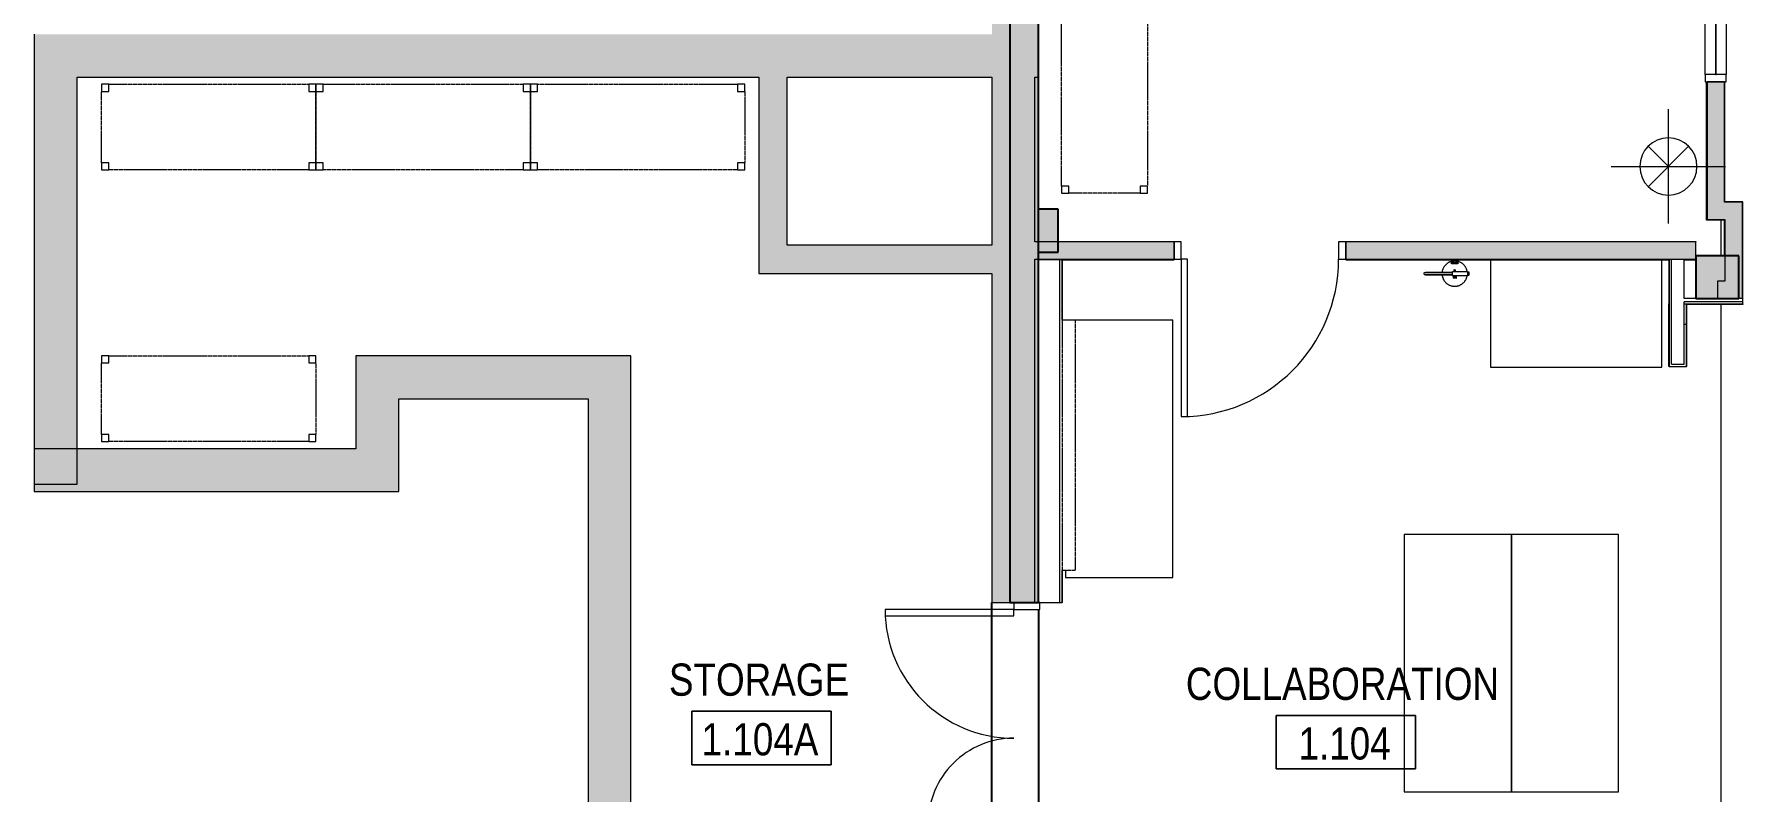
# Model space of a CAD drawing. Header units: inches. Extents: x -3640 to -1418, y -3630 to 137.
# Drawn here: x -3610.4 to -3132.3, y -1912.6 to -1700.6 of the extents above; entities that cross this region are included whole.
import ezdxf

# ---------------------------------------------------------------- set-up
doc = ezdxf.new("R2010")
doc.units = ezdxf.units.IN
doc.header["$MEASUREMENT"] = 0
doc.linetypes.add('Hidden Equipment- BSALS', pattern=[0.0625, 0.03125, -0.03125])
doc.linetypes.add('Hidden Equipment- LTP', pattern=[0.0625, 0.03125, -0.03125])
for name, color, linetype, lineweight in [('A-AREA-IDEN', 2, 'Continuous', 9), ('A-DOOR', 31, 'Continuous', 13), ('A-DOOR-FRAM', 31, 'Continuous', 13), ('A-FLOR', 192, 'Continuous', 13), ('A-GLAZ-CURT', 52, 'Continuous', 13), ('A-GLAZ-CWMG', 51, 'Continuous', 13), ('A-WALL', 113, 'Continuous', 13), ('A-WALL-PATT', 111, 'Continuous', 13), ('I-WALL', 2, 'Continuous', 13), ('L-SITE-WALL', 31, 'Continuous', 13), ('M-HVAC-DUCT-ANNO', 70, 'Continuous', 13), ('M-HVAC-DUCT-CNTR', 70, 'Continuous', 9), ('Q-SPCQ', 91, 'Continuous', 13), ('S-COLS', 52, 'Continuous', 13)]:
    doc.layers.add(name, color=color, linetype=linetype, lineweight=lineweight)
doc.styles.add('Arial Narrow', font='ARIALN.TTF', dxfattribs={"height": 9})
pattern_1 = [(0, (0, 0), (30.72, 7.68), [1.267, -21.773, 1.267, -21.773, -122.88]), (0, (0, 0), (30.72, 7.68), [-46.08, 1.267, -44.813, 1.267, -21.773, -53.76]), (0, (0, 0), (30.72, 7.68), [-115.2, 1.267, -14.093, 1.267, -37.133]), (120, (11.52, 3.84), (-22.011075, 22.7643), [1.267, -21.773, 1.267, -21.773, -122.88]), (120, (11.52, 3.84), (-22.011075, 22.7643), [-46.08, 1.267, -44.813, 1.267, -21.773, -53.76]), (120, (11.52, 3.84), (-22.011075, 22.7643), [-115.2, 1.267, -14.093, 1.267, -37.133]), (240, (15.36, 19.2), (-8.708925, -30.4443), [1.267, -21.773, 1.267, -21.773, -122.88]), (240, (15.36, 19.2), (-8.708925, -30.4443), [-46.08, 1.267, -44.813, 1.267, -21.773, -53.76]), (240, (15.36, 19.2), (-8.708925, -30.4443), [-115.2, 1.267, -14.093, 1.267, -37.133])]

# ---------------------------------------------------------------- blocks, each defined once
blk = doc.blocks.new('15830016-STRUCT_MARTINEZ-MOORE_CENTRAL_v2018_rvt-1-DIMENSION PLAN - LEVEL 1 _567_ - 2__ - CAD')
at = {"layer": 'A-WALL-PATT', "lineweight": 20}
h = blk.add_hatch(color=10, dxfattribs=at)
h.paths.add_polyline_path([(-3329.4, -2358.64), (-3329.4, -2290.14), (-3337.4, -2290.14), (-3337.4, -2358.64)], flags=0)
h.paths.add_polyline_path([(-3337.4, -2242.14), (-3329.4, -2242.14), (-3329.4, -2146.14), (-3337.4, -2146.14)], flags=0)
h.paths.add_polyline_path([(-3337.4, -2098.14), (-3329.4, -2098.14), (-3329.4, -1923.64), (-3337.4, -1923.64), (-3337.4, -2069.97)], flags=0)
h.paths.add_polyline_path([(-3337.4, -1859.64), (-3329.4, -1859.64), (-3329.4, -1685.14), (-3337.4, -1685.14), (-3337.4, -1746.26)], flags=0)
h.paths.add_polyline_path([(-3337.4, -1637.14), (-3329.4, -1637.14), (-3329.4, -1541.14), (-3337.4, -1541.14), (-3337.4, -1616.78)], flags=0)
h.paths.add_polyline_path([(-3337.4, -1493.14), (-3329.4, -1493.14), (-3329.4, -1416.64), (-3337.4, -1416.64), (-3337.4, -1487.29)], flags=0)
at = {"layer": 'S-COLS', "lineweight": 5}
for points in [[(-3329.4, -1761.64), (-3323.9, -1761.64), (-3323.9, -1749.64), (-3329.4, -1749.64)], [(-3133.4, -1774.64), (-3133.4, -1762.64), (-3145.4, -1762.64), (-3145.4, -1774.64), (-3140.26, -1774.64)]]:
    blk.add_hatch(color=50, dxfattribs=at).paths.add_polyline_path(points, flags=0)
at = {"layer": 'A-WALL', "color": 253, "lineweight": 25}
for p, q in [((-3342.4, -1923.64), (-3342.4, -1859.64)), ((-3329.4, -1861.64), (-3329.4, -1921.64))]:
    blk.add_line(p, q, dxfattribs=at)
at = {"layer": 'L-SITE-WALL', "color": 253, "lineweight": 25}
for p, q in [((-3337.4, -1685.14), (-3337.4, -1859.64)), ((-3329.4, -1749.64), (-3329.4, -1685.14)), ((-3329.4, -1761.64), (-3329.4, -1749.64)), ((-3329.4, -1859.64), (-3329.4, -1761.64)), ((-3337.4, -1859.64), (-3329.4, -1859.64))]:
    blk.add_line(p, q, dxfattribs=at)
at = {"layer": 'S-COLS', "color": 9}
blk.add_line((-3329.4, -1749.64), (-3329.4, -1761.64), dxfattribs=at)
at = {"layer": 'S-COLS', "color": 253, "lineweight": 25}
for p, q in [((-3323.9, -1749.64), (-3329.4, -1749.64)), ((-3323.9, -1761.64), (-3323.9, -1749.64)), ((-3329.4, -1761.64), (-3323.9, -1761.64)), ((-3133.4, -1762.64), (-3145.4, -1762.64)), ((-3145.4, -1762.64), (-3145.4, -1774.64)), ((-3133.4, -1774.64), (-3133.4, -1762.64)), ((-3145.4, -1774.64), (-3133.4, -1774.64))]:
    blk.add_line(p, q, dxfattribs=at)
blk = doc.blocks.new('15830016-MECH_BSALS_CENTRAL_v2018_rvt-1-DIMENSION PLAN - LEVEL 1 _567_ - 2__ - CAD')
at = {"layer": 'M-HVAC-DUCT-ANNO', "color": 3, "lineweight": 9}
for p, q in [((-3153.11, -1737.65), (-3158.77, -1731.99)), ((-3147.45, -1731.99), (-3158.77, -1743.31))]:
    blk.add_line(p, q, dxfattribs=at)
for start, end in [(0, 180), (180, 0)]:
    blk.add_arc((-3153.11, -1737.65), 8, start, end, dxfattribs=at)
at = {"layer": 'M-HVAC-DUCT-CNTR', "color": 3}
for p, q in [((-3153.11, -1753.65), (-3153.11, -1721.65)), ((-3169.11, -1737.65), (-3137.11, -1737.65))]:
    blk.add_line(p, q, dxfattribs=at)
blk = doc.blocks.new('Basic Wall _ B3-4 7_8_-BSALS - ___-3567729-DIMENSION PLAN - LEVEL 1 _567_ - 2__ - CAD')
at = {"layer": 'I-WALL', "lineweight": 20}
for p, q in [((-3142.4, -1441.95), (-3142.4, -1428.64)), ((-3142.27, -1441.95), (-3142.4, -1441.95)), ((-3142.4, -1505.95), (-3142.27, -1505.95)), ((-3142.4, -1583.14), (-3142.4, -1505.95)), ((-3142.4, -1613.95), (-3142.4, -1595.14)), ((-3142.4, -1752.64), (-3142.4, -1713.95)), ((-3142.27, -1752.52), (-3142.4, -1752.64))]:
    blk.add_line(p, q, dxfattribs=at)
blk = doc.blocks.new('Basic Wall _ B3-4 7_8_-BSALS - ___-3567728-DIMENSION PLAN - LEVEL 1 _567_ - 2__ - CAD')
at = {"layer": 'I-WALL', "lineweight": 20}
for p, q in [((-3137.27, -1441.95), (-3137.27, -1428.64)), ((-3137.27, -1441.95), (-3137.4, -1441.95)), ((-3137.4, -1505.95), (-3137.27, -1505.95)), ((-3137.27, -1583.14), (-3137.27, -1505.95)), ((-3137.27, -1613.95), (-3137.27, -1595.14)), ((-3137.27, -1747.52), (-3137.27, -1713.95)), ((-3137.27, -1747.52), (-3137.4, -1747.64))]:
    blk.add_line(p, q, dxfattribs=at)
blk = doc.blocks.new('Basic Wall _ B3-4 7_8_-BSALS - ___-3567735-DIMENSION PLAN - LEVEL 1 _567_ - 2__ - CAD')
at = {"layer": 'I-WALL', "lineweight": 20}
for p, q in [((-3323.9, -1758.64), (-3291.4, -1758.64)), ((-3291.4, -1758.64), (-3291.4, -1758.77)), ((-3243.4, -1758.77), (-3243.4, -1758.64)), ((-3243.4, -1758.64), (-3145.4, -1758.64)), ((-3145.4, -1758.64), (-3145.4, -1758.77))]:
    blk.add_line(p, q, dxfattribs=at)
blk = doc.blocks.new('Basic Wall _ B3-4 7_8_-BSALS - ___-3567734-DIMENSION PLAN - LEVEL 1 _567_ - 2__ - CAD')
at = {"layer": 'I-WALL', "lineweight": 20}
for p, q in [((-3322.65, -1763.77), (-3291.4, -1763.77)), ((-3291.4, -1763.64), (-3291.4, -1763.77)), ((-3243.4, -1763.77), (-3243.4, -1763.64)), ((-3243.4, -1763.77), (-3153.02, -1763.77)), ((-3148.65, -1763.77), (-3145.4, -1763.77))]:
    blk.add_line(p, q, dxfattribs=at)
blk = doc.blocks.new('Basic Wall _ F1-1 1_2_-BSALS - ___-3571243-DIMENSION PLAN - LEVEL 1 _567_ - 2__ - CAD')
at = {"layer": 'I-WALL', "lineweight": 20}
for p, q in [((-3147.9, -1776.27), (-3148.02, -1776.14)), ((-3132.27, -1776.27), (-3147.9, -1776.27)), ((-3132.27, -1776.14), (-3132.27, -1776.27))]:
    blk.add_line(p, q, dxfattribs=at)
blk = doc.blocks.new('Equip- Lab- Mobile Table - 72MB MT-V45-DIMENSION PLAN - LEVEL 1 _567_ - 2__ - CAD')
at = {"layer": 'Q-SPCQ', "lineweight": 20}
for p, q in [((-36, 0), (-36, -30)), ((36, 0), (-36, 0)), ((36, -30), (36, 0)), ((-36, -30), (36, -30))]:
    blk.add_line(p, q, dxfattribs=at)
blk = doc.blocks.new('Equip- Lab- Mobile Table - 72MB MT-1915885-DIMENSION PLAN - LEVEL 1 _567_ - 2__ - CAD')
at = {"layer": 'Q-SPCQ', "lineweight": 20}
for p, q in [((36, 30), (-36, 30)), ((-36, 30), (-36, 0)), ((36, 0), (36, 30)), ((-36, 0), (36, 0))]:
    blk.add_line(p, q, dxfattribs=at)
blk = doc.blocks.new('Door-D2_1-Unequal_Pair-BSALS - D2_1-60X84-BSALS-3434656-DIMENSION PLAN - LEVEL 1 _567_ - 2__ - CAD')
at = {"layer": 'A-DOOR', "lineweight": 20}
for p, q in [((34.25, 39.625), (34.25, 3.625)), ((36, 39.625), (34.25, 39.625)), ((36, 3.625), (36, 39.625)), ((-24, 27.625), (-22.25, 27.625)), ((-24, 3.625), (-24, 27.625)), ((-22.25, 27.625), (-22.25, 3.625)), ((-22.25, 3.625), (-24, 3.625)), ((34.25, 3.625), (36, 3.625))]:
    blk.add_line(p, q, dxfattribs=at)
at = {"layer": 'A-DOOR', "lineweight": 9}
for centre, radius, start, end in [((36, 3.625), 36, 90, 180), ((-24, 3.625), 24, 360, 90)]:
    blk.add_arc(centre, radius, start, end, dxfattribs=at)
at = {"layer": 'A-DOOR-FRAM', "lineweight": 20}
for p, q in [((-24, 3.625), (-26, 3.625)), ((-26, 3.625), (-26, -3.625)), ((-24, -3.625), (-24, 3.625)), ((38, 3.625), (36, 3.625)), ((36, 3.625), (36, -3.625)), ((38, -3.625), (38, 3.625)), ((-26, -3.625), (-24, -3.625)), ((36, -3.625), (38, -3.625))]:
    blk.add_line(p, q, dxfattribs=at)
blk = doc.blocks.new('Door-A1_4-BSALS - A1_4-44x84-BSALS-V66-DIMENSION PLAN - LEVEL 1 _567_ - 2__ - CAD')
at = {"layer": 'A-DOOR', "lineweight": 20}
for p, q in [((20.25, 46.4375), (20.25, 2.4375)), ((22, 46.4375), (20.25, 46.4375)), ((22, 2.4375), (22, 46.4375)), ((20.25, 2.4375), (22, 2.4375))]:
    blk.add_line(p, q, dxfattribs=at)
at = {"layer": 'A-DOOR', "lineweight": 9}
blk.add_arc((22, 2.4375), 44, 90, 180, dxfattribs=at)
at = {"layer": 'A-DOOR-FRAM', "lineweight": 20}
for p, q in [((-22, 2.4375), (-24, 2.4375)), ((-24, 2.4375), (-24, -2.4375)), ((-22, -2.4375), (-22, 2.4375)), ((24, 2.4375), (22, 2.4375)), ((22, 2.4375), (22, -2.4375)), ((24, -2.4375), (24, 2.4375)), ((-24, -2.4375), (-22, -2.4375)), ((22, -2.4375), (24, -2.4375))]:
    blk.add_line(p, q, dxfattribs=at)
blk = doc.blocks.new('Equip- Lab- Wire Shelving 3618- BSALS - INDUSTRIAL SHELVING 24X60X84H-2208085-DIMENSION PLAN - LEVEL 1 _567_ - 2__ - CAD')
at = {"layer": 'Q-SPCQ', "lineweight": 20}
for p, q in [((-4, 0), (-6, 0)), ((-6, 0), (-6, -2)), ((-4, -2), (-4, 0)), ((-6, -2), (-4, -2)), ((54, 0), (52, 0)), ((52, 0), (52, -2)), ((52, -2), (54, -2)), ((54, -2), (54, 0)), ((-4, -22), (-6, -22)), ((-6, -22), (-6, -24)), ((-4, -24), (-4, -22)), ((54, -22), (52, -22)), ((52, -22), (52, -24)), ((54, -24), (54, -22)), ((-6, -24), (-4, -24)), ((52, -24), (54, -24))]:
    blk.add_line(p, q, dxfattribs=at)
at = {"layer": 'Q-SPCQ', "linetype": 'Hidden Equipment- BSALS', "lineweight": 20}
for p, q in [((-4, 0), (52, 0)), ((-6, -22), (-6, -2)), ((54, -2), (54, -22)), ((52, -24), (-4, -24))]:
    blk.add_line(p, q, dxfattribs=at)
blk = doc.blocks.new('Basic Wall _ B3-4 7_8_-BSALS - ___-3567977-DIMENSION PLAN - LEVEL 1 _567_ - 2__ - CAD')
at = {"layer": 'I-WALL', "lineweight": 20}
for p, q in [((-3142.4, -1752.64), (-3142.27, -1752.52)), ((-3137.4, -1752.64), (-3142.4, -1752.64)), ((-3137.27, -1752.52), (-3137.4, -1752.64))]:
    blk.add_line(p, q, dxfattribs=at)
blk = doc.blocks.new('Basic Wall _ B3-4 7_8_-BSALS - ___-3567976-DIMENSION PLAN - LEVEL 1 _567_ - 2__ - CAD')
at = {"layer": 'I-WALL', "lineweight": 20}
for p, q in [((-3137.4, -1747.64), (-3137.27, -1747.52)), ((-3132.27, -1747.52), (-3137.27, -1747.52)), ((-3132.27, -1747.52), (-3132.4, -1747.64))]:
    blk.add_line(p, q, dxfattribs=at)
blk = doc.blocks.new('Basic Wall _ B3-4 7_8_-BSALS - ___-3567979-DIMENSION PLAN - LEVEL 1 _567_ - 2__ - CAD')
at = {"layer": 'I-WALL', "lineweight": 20}
for p, q in [((-3137.4, -1752.64), (-3137.27, -1752.52)), ((-3137.4, -1762.64), (-3137.4, -1752.64))]:
    blk.add_line(p, q, dxfattribs=at)
blk = doc.blocks.new('Basic Wall _ B3-4 7_8_-BSALS - ___-3567978-DIMENSION PLAN - LEVEL 1 _567_ - 2__ - CAD')
at = {"layer": 'I-WALL', "lineweight": 20}
for p in [(-3132.4, -1747.64), (-3132.27, -1774.64)]:
    blk.add_line(p, (-3132.27, -1747.52), dxfattribs=at)
blk = doc.blocks.new('System Panel - interior glazed panels-1679053-DIMENSION PLAN - LEVEL 1 _567_ - 2__ - CAD')
at = {"layer": 'A-GLAZ-CURT', "lineweight": 20}
for p, q in [((11, 0.125), (-11, 0.125)), ((-11, 0.125), (-11, -0.125)), ((11, -0.125), (11, 0.125)), ((-11, -0.125), (11, -0.125))]:
    blk.add_line(p, q, dxfattribs=at)
blk = doc.blocks.new('Rectangular Mullion - 6 x 6 interior mullion-2744010-DIMENSION PLAN - LEVEL 1 _567_ - 2__ - CAD')
at = {"layer": 'A-GLAZ-CWMG', "lineweight": 9}
for p, q in [((-3142.77, -1711.95), (-3142.77, -1689.95)), ((-3136.9, -1689.95), (-3136.9, -1711.95))]:
    blk.add_line(p, q, dxfattribs=at)
blk = doc.blocks.new('Rectangular Mullion - 2 x 6 interior mullion-2709133-DIMENSION PLAN - LEVEL 1 _567_ - 2__ - CAD')
at = {"layer": 'A-GLAZ-CWMG', "lineweight": 20}
for p, q in [((0, 2.9375), (-2, 2.9375)), ((-2, 2.9375), (-2, -2.9375)), ((0, -2.9375), (0, 2.9375)), ((-2, -2.9375), (0, -2.9375))]:
    blk.add_line(p, q, dxfattribs=at)
blk = doc.blocks.new('Equip- Lab- Mobile Table - 72MB MT-V88-DIMENSION PLAN - LEVEL 1 _567_ - 2__ - CAD')
at = {"layer": 'Q-SPCQ', "lineweight": 20}
for p, q in [((-36, 0), (-36, -30)), ((-34, 0), (-36, 0)), ((36, -30), (36, -2.75)), ((-36, -30), (36, -30))]:
    blk.add_line(p, q, dxfattribs=at)
blk = doc.blocks.new('Basic Wall _ B3-4 7_8_-BSALS - ___-3568043-DIMENSION PLAN - LEVEL 1 _567_ - 2__ - CAD')
at = {"layer": 'I-WALL', "lineweight": 20}
for p, q in [((-3148.02, -1776.14), (-3147.9, -1776.27)), ((-3147.9, -1793.64), (-3147.9, -1776.27)), ((-3147.9, -1793.64), (-3148.02, -1793.64))]:
    blk.add_line(p, q, dxfattribs=at)
blk = doc.blocks.new('Basic Wall _ B3-4 7_8_-BSALS - ___-3568042-DIMENSION PLAN - LEVEL 1 _567_ - 2__ - CAD')
at = {"layer": 'I-WALL', "lineweight": 20}
for p, q in [((-3153.02, -1793.64), (-3153.02, -1776.14)), ((-3152.9, -1793.64), (-3153.02, -1793.64))]:
    blk.add_line(p, q, dxfattribs=at)
blk = doc.blocks.new('Equip- Lab- Mobile Table - 48MT-1921261-DIMENSION PLAN - LEVEL 1 _567_ - 2__ - CAD')
at = {"layer": 'Q-SPCQ', "lineweight": 20}
for p, q in [((24, 30), (-24, 30)), ((-24, 30), (-24, 0)), ((24, 0), (24, 30)), ((-24, 0), (24, 0))]:
    blk.add_line(p, q, dxfattribs=at)
blk = doc.blocks.new('Basic Wall _ A6-6 5_8_-BSALS - ___-3570660-DIMENSION PLAN - LEVEL 1 _567_ - 2__ - CAD')
at = {"layer": 'I-WALL', "lineweight": 20}
for p, q in [((-3322.77, -1763.77), (-3322.65, -1763.77)), ((-3322.65, -1780.64), (-3322.65, -1763.77)), ((-3322.65, -1859.64), (-3322.65, -1850.64)), ((-3322.65, -1859.64), (-3322.77, -1859.64)), ((-3322.77, -1923.64), (-3322.65, -1923.64)), ((-3322.65, -1931.2), (-3322.65, -1923.64)), ((-3322.65, -2017.89), (-3322.65, -2001.2)), ((-3322.65, -2017.89), (-3322.77, -2018.02))]:
    blk.add_line(p, q, dxfattribs=at)
blk = doc.blocks.new('TV LCD 32 PDI CV3200P - LTP - TV-80_-235955-DIMENSION PLAN - LEVEL 1 _567_ - 2__ - CAD')
at = {"layer": 'Q-SPCQ', "linetype": 'Hidden Equipment- LTP', "lineweight": 20}
for p, q in [((-70, 0), (-70, -3.75)), ((0, 0), (-70, 0)), ((0, 0), (-70, 0)), ((-70, 0), (-70, -3.75)), ((0, -3.75), (0, 0)), ((0, -3.75), (0, 0)), ((-70, -3.75), (0, -3.75)), ((-70, -3.75), (0, -3.75))]:
    blk.add_line(p, q, dxfattribs=at)
blk = doc.blocks.new('Equip-Fire_Extinguisher-Bracket-Mnt-BSALS - FEB-V91-DIMENSION PLAN - LEVEL 1 _567_ - 2__ - CAD')
at = {"layer": 'Q-SPCQ', "lineweight": 20}
for p, q in [((-0.89, 3.2), (0.89, 3.2)), ((-0.89, 2.81), (-0.89, 3.2)), ((-0.89, 2.71), (-0.89, 2.81)), ((-0.89, 2.81), (0.89, 2.81)), ((-0.81, 2.81), (-0.81, 2.71)), ((-0.59, -0.59), (-0.59, 0.59)), ((-0.2, 1.1), (-0.2, 0.59)), ((-0.2, 1.1), (0.2, 1.1)), ((-0.19, 1.1), (-0.2, 1.1)), ((0.2, 1.1), (0.19, 1.1)), ((0.2, 0.59), (0.2, 1.1)), ((0.81, 2.71), (0.81, 2.81)), ((0.89, 3.2), (0.89, 2.81)), ((0.89, 2.81), (0.89, 2.71)), ((3.54, 0.59), (3.54, -0.59)), ((3.94, 0.46), (3.94, 0.51)), ((3.94, 0.46), (3.94, -0.46)), ((-0.47, -0.8), (-0.47, -1.27)), ((-0.47, -0.8), (0.47, -0.8)), ((-0.45, -0.8), (-0.47, -0.8)), ((-0.47, -1.27), (-0.45, -1.27)), ((0.47, -1.27), (-0.47, -1.27)), ((-0.2, -0.59), (-0.2, -0.8)), ((0.2, -0.8), (0.2, -0.59)), ((0.47, -0.8), (0.45, -0.8)), ((0.45, -1.27), (0.47, -1.27)), ((0.47, -1.27), (0.47, -0.8)), ((3.94, -0.51), (3.94, -0.46))]:
    blk.add_line(p, q, dxfattribs=at)
at = {"layer": 'Q-SPCQ', "lineweight": 20, "flags": 128}
for points in [[(-8.22, -0.35), (-8.29, -0.35), (-8.36, -0.32), (-8.43, -0.28), (-8.48, -0.23), (-8.52, -0.17), (-8.55, -0.1), (-8.57, -0.03), (-8.57, 0.04), (-8.55, 0.12), (-8.52, 0.19), (-8.47, 0.25), (-8.42, 0.29), (-8.37, 0.32), (-8.29, 0.35), (-8.22, 0.35)], [(-0.59, 0.35), (-2.13, 0.35), (-3.61, 0.35), (-4.89, 0.35), (-5.96, 0.35), (-6.82, 0.35), (-7.47, 0.35), (-7.92, 0.35), (-8.17, 0.35), (-8.2, 0.35), (-8.03, 0.35)], [(-8.03, 0.35), (-8.2, 0.35), (-8.17, 0.35), (-7.92, 0.35), (-7.47, 0.35), (-6.82, 0.35), (-5.96, 0.35), (-4.89, 0.35), (-3.61, 0.35), (-2.13, 0.35), (-0.59, 0.35)], [(3.49, 0.59), (3.47, 0.7), (3.44, 0.84), (3.41, 0.98), (3.36, 1.11), (3.32, 1.25), (3.26, 1.38), (3.21, 1.51), (3.14, 1.64), (3.07, 1.76), (3, 1.88), (2.92, 2), (2.84, 2.12), (2.76, 2.23), (2.66, 2.34), (2.57, 2.44), (2.47, 2.54), (2.37, 2.64), (2.26, 2.73), (2.15, 2.82), (2.03, 2.9), (1.91, 2.98), (1.79, 3.06), (1.67, 3.13), (1.54, 3.19), (1.41, 3.25), (1.28, 3.3), (1.15, 3.35), (1.02, 3.39), (0.88, 3.43), (0.74, 3.46), (0.6, 3.49), (0.46, 3.51), (0.32, 3.53), (0.18, 3.54), (0.04, 3.54), (-0.1, 3.54), (-0.25, 3.53), (-0.39, 3.52), (-0.53, 3.5), (-0.67, 3.48), (-0.81, 3.45), (-0.94, 3.42), (-1.08, 3.38), (-1.21, 3.33), (-1.34, 3.28), (-1.47, 3.22), (-1.6, 3.16), (-1.73, 3.09), (-1.85, 3.02), (-1.97, 2.95), (-2.09, 2.86), (-2.2, 2.78), (-2.31, 2.69), (-2.41, 2.59), (-2.52, 2.5), (-2.61, 2.39), (-2.71, 2.29), (-2.8, 2.18), (-2.88, 2.06), (-2.96, 1.95), (-3.04, 1.83), (-3.11, 1.7), (-3.17, 1.58), (-3.23, 1.45), (-3.29, 1.32), (-3.34, 1.19), (-3.38, 1.05), (-3.42, 0.92), (-3.46, 0.78), (-3.49, 0.64), (-3.51, 0.5), (-3.53, 0.36)], [(-8.03, -0.35), (-8.2, -0.35), (-8.17, -0.35), (-7.92, -0.35), (-7.47, -0.35), (-6.82, -0.35), (-5.96, -0.35), (-4.89, -0.35), (-3.61, -0.35), (-2.13, -0.35), (-0.59, -0.35)], [(-0.59, -0.35), (-2.13, -0.35), (-3.61, -0.35), (-4.89, -0.35), (-5.96, -0.35), (-6.82, -0.35), (-7.47, -0.35), (-7.92, -0.35), (-8.17, -0.35), (-8.2, -0.35), (-8.03, -0.35)], [(-3.53, -0.35), (-3.52, -0.42), (-3.5, -0.56), (-3.47, -0.7), (-3.44, -0.84), (-3.41, -0.98), (-3.36, -1.11), (-3.32, -1.25), (-3.26, -1.38), (-3.21, -1.51), (-3.14, -1.64), (-3.07, -1.76), (-3, -1.88), (-2.92, -2), (-2.84, -2.12), (-2.76, -2.23), (-2.66, -2.34), (-2.57, -2.44), (-2.47, -2.54), (-2.37, -2.64), (-2.26, -2.73), (-2.15, -2.82), (-2.03, -2.9), (-1.91, -2.98), (-1.79, -3.06), (-1.67, -3.13), (-1.54, -3.19), (-1.41, -3.25), (-1.28, -3.3), (-1.15, -3.35), (-1.02, -3.39), (-0.88, -3.43), (-0.74, -3.46), (-0.6, -3.49), (-0.46, -3.51), (-0.32, -3.53), (-0.18, -3.54), (-0.04, -3.54), (0.1, -3.54), (0.25, -3.53), (0.39, -3.52), (0.53, -3.5), (0.67, -3.48), (0.81, -3.45), (0.94, -3.42), (1.08, -3.38), (1.21, -3.33), (1.34, -3.28), (1.47, -3.22), (1.6, -3.16), (1.73, -3.09), (1.85, -3.02), (1.97, -2.95), (2.09, -2.86), (2.2, -2.78), (2.31, -2.69), (2.41, -2.59), (2.52, -2.5), (2.61, -2.39), (2.71, -2.29), (2.8, -2.18), (2.88, -2.06), (2.96, -1.95), (3.04, -1.83), (3.11, -1.7), (3.17, -1.58), (3.23, -1.45), (3.29, -1.32), (3.34, -1.19), (3.38, -1.05), (3.42, -0.92), (3.46, -0.78), (3.49, -0.64), (3.49, -0.59)]]:
    blk.add_lwpolyline(points, dxfattribs=at)
at = {"layer": 'Q-SPCQ', "lineweight": 20}
for start, end in [(118.4338, 121.2684), (58.8541, 61.3152), (238.8541, 241.3152), (298.4338, 301.2684)]:
    blk.add_arc((0, 0), 3.54, start, end, dxfattribs=at)
for centre, start_param, end_param in [((-0.01, 1.79), 1.719907, 1.734919), ((0.01, 1.79), 1.406674, 1.421685)]:
    blk.add_ellipse(centre, major_axis=(5.38, 0), ratio=0.173648, start_param=start_param, end_param=end_param, dxfattribs=at)
for points in [[(-0.89, 2.71), (-0.89, 2.74), (-0.89, 2.78), (-0.89, 2.81)], [(-0.59, 0.59), (-0.12, 0.59), (1.26, 0.59), (3.54, 0.59)], [(0.89, 2.81), (0.89, 2.78), (0.89, 2.74), (0.89, 2.71)], [(3.54, 0.51), (3.68, 0.51), (3.81, 0.51), (3.94, 0.51)], [(3.54, 0.46), (3.68, 0.46), (3.81, 0.46), (3.94, 0.46)], [(3.54, -0.59), (1.26, -0.59), (-0.12, -0.59), (-0.59, -0.59)], [(3.94, -0.46), (3.81, -0.46), (3.68, -0.46), (3.54, -0.46)], [(3.94, -0.51), (3.81, -0.51), (3.68, -0.51), (3.54, -0.51)]]:
    blk.add_open_spline(points, degree=3, dxfattribs=at)
blk = doc.blocks.new('Basic Wall _ A3-4 1_4_-BSALS - ___-3569879-DIMENSION PLAN - LEVEL 1 _567_ - 2__ - CAD')
at = {"layer": 'I-WALL', "lineweight": 20}
for p in [(-3153.02, -1763.77), (-3152.9, -1776.14)]:
    blk.add_line(p, (-3153.02, -1776.14), dxfattribs=at)
blk = doc.blocks.new('Room Tag- BSALS - Room Tag-28050-DIMENSION PLAN - LEVEL 1 _567_ - 2__ - CAD')
at = {"layer": 'A-AREA-IDEN'}
for p, q in [((-0.203125, -0.171875), (-0.203125, -0.015625)), ((-0.203125, -0.015625), (0.203125, -0.015625)), ((0.203125, -0.015625), (-0.203125, -0.015625)), ((-0.203125, -0.015625), (-0.203125, -0.171875)), ((0.203125, -0.015625), (0.203125, -0.171875)), ((0.203125, -0.171875), (0.203125, -0.015625)), ((0.203125, -0.171875), (-0.203125, -0.171875)), ((-0.203125, -0.171875), (0.203125, -0.171875))]:
    blk.add_line(p, q, dxfattribs=at)

msp = doc.modelspace()

# ---------------------------------------------------------------- linework, layer by layer
at = {"layer": 'A-WALL', "lineweight": 20}
msp.add_line((-3610.4, -1700.64), (-3610.4, -1828.64), dxfattribs=at)

# ---------------------------------------------------------------- block references
at = {"lineweight": 5}
msp.add_blockref('15830016-STRUCT_MARTINEZ-MOORE_CENTRAL_v2018_rvt-1-DIMENSION PLAN - LEVEL 1 _567_ - 2__ - CAD', (0, 0), dxfattribs=at)

# ---------------------------------------------------------------- next in the draw order: hatches: boundary and pattern name
at = {"layer": 'A-WALL-PATT', "lineweight": 20}
h = msp.add_hatch(color=10, dxfattribs=at)
h.paths.add_polyline_path([(-3329.4, -1700.64), (-3329.4, -1685.14), (-3342.4, -1685.14), (-3342.4, -1700.64)], flags=0)
h.paths.add_polyline_path([(-3329.4, -1637.14), (-3329.4, -1541.14), (-3342.4, -1541.14), (-3342.4, -1637.14)], flags=0)
h.paths.add_polyline_path([(-3329.4, -1493.14), (-3329.4, -1411.64), (-3342.4, -1411.64), (-3342.4, -1493.14)], flags=0)
at = {"layer": 'A-WALL-PATT', "lineweight": 5}
h = msp.add_hatch(color=50, dxfattribs=at)
h.paths.add_polyline_path([(-3140.26, -1747.64), (-3137.4, -1747.64), (-3137.4, -1713.95), (-3142.27, -1713.95), (-3142.27, -1747.64)], flags=0)
h.paths.add_polyline_path([(-3140.26, -1613.95), (-3137.4, -1613.95), (-3137.4, -1505.95), (-3142.27, -1505.95), (-3142.27, -1613.95)], flags=0)
h.paths.add_polyline_path([(-3142.27, -1441.95), (-3137.4, -1441.95), (-3137.4, -1424.64), (-3142.27, -1424.64)], flags=0)
at = {"layer": 'A-WALL-PATT', "lineweight": 20}
for points in [[(-3598.56, -1826.52), (-3598.4, -1826.52), (-3598.4, -1700.64), (-3610.4, -1700.64), (-3610.4, -1826.52)], [(-3329.4, -1712.64), (-3329.4, -1700.64), (-3598.4, -1700.64), (-3598.4, -1712.64), (-3330.4, -1712.64)], [(-3399.65, -1759.64), (-3399.65, -1712.64), (-3407.65, -1712.64), (-3407.65, -1759.64)], [(-3342.4, -1859.64), (-3330.4, -1859.64), (-3330.4, -1712.64), (-3342.4, -1712.64), (-3342.4, -1767.64)], [(-3342.4, -1767.64), (-3342.4, -1759.64), (-3407.65, -1759.64), (-3407.65, -1767.64)], [(-3508.4, -1828.64), (-3508.4, -1790.64), (-3520.4, -1790.64), (-3520.4, -1828.64)], [(-3455.4, -1802.64), (-3455.4, -1790.64), (-3508.4, -1790.64), (-3508.4, -1802.64)], [(-3445.79, -1980.64), (-3443.4, -1980.64), (-3443.4, -1790.64), (-3455.4, -1790.64), (-3455.4, -1980.64)], [(-3610.4, -1828.64), (-3520.4, -1828.64), (-3520.4, -1816.64), (-3610.4, -1816.64)]]:
    msp.add_hatch(color=10, dxfattribs=at).paths.add_polyline_path(points, flags=0)
at = {"layer": 'A-WALL-PATT', "lineweight": 5}
for points in [[(-3137.27, -1752.52), (-3132.4, -1752.52), (-3132.4, -1747.64), (-3142.27, -1747.64), (-3142.27, -1752.52), (-3140.26, -1752.52)], [(-3132.4, -1769.77), (-3132.4, -1752.52), (-3137.27, -1752.52), (-3137.27, -1769.77)], [(-3132.4, -1774.64), (-3132.4, -1769.77), (-3139.4, -1769.77), (-3139.4, -1774.64)]]:
    msp.add_hatch(color=50, dxfattribs=at).paths.add_polyline_path(points, flags=0)
h = msp.add_hatch(color=50, dxfattribs=at)
h.paths.add_polyline_path([(-3216.65, -1763.64), (-3145.4, -1763.64), (-3145.4, -1758.77), (-3243.4, -1758.77), (-3243.4, -1763.64), (-3226.19, -1763.64)], flags=0)
h.paths.add_polyline_path([(-3330.4, -1763.64), (-3291.4, -1763.64), (-3291.4, -1758.77), (-3330.4, -1758.77)], flags=0)
at = {"layer": 'A-WALL-PATT', "lineweight": 9}
h = msp.add_hatch(dxfattribs=at)
h.set_pattern_fill('FP_1', color=256, style=0, pattern_type=2)
h.set_pattern_definition(pattern_1)
h.paths.add_polyline_path([(-3322.77, -2018.02), (-3322.77, -1923.64), (-3323.4, -1923.64), (-3323.4, -2018.02)], flags=0)
h.paths.add_polyline_path([(-3322.77, -1859.64), (-3322.77, -1763.77), (-3323.4, -1763.77), (-3323.4, -1859.64)], flags=0)
h = msp.add_hatch(dxfattribs=at)
h.set_pattern_fill('FP_1', color=256, style=0, pattern_type=2)
h.set_pattern_definition(pattern_1)
h.paths.add_polyline_path([(-3148.02, -1793.64), (-3148.02, -1776.14), (-3148.65, -1776.14), (-3148.65, -1793.64)], flags=0)

# ---------------------------------------------------------------- next in the draw order: linework, layer by layer
at = {"layer": 'A-FLOR', "lineweight": 20}
for p, q in [((-3138.4, -1752.64), (-3138.4, -1762.64)), ((-3138.4, -1776.27), (-3138.4, -2007.02))]:
    msp.add_line(p, q, dxfattribs=at)
at = {"layer": 'A-WALL', "lineweight": 20}
for p, q in [((-3329.4, -1712.64), (-3329.4, -1685.14)), ((-3598.4, -1826.52), (-3598.4, -1712.64)), ((-3598.4, -1712.64), (-3407.65, -1712.64)), ((-3399.65, -1712.64), (-3342.4, -1712.64)), ((-3342.4, -1712.64), (-3342.4, -1759.64)), ((-3330.4, -1712.64), (-3329.4, -1712.64)), ((-3330.4, -1758.77), (-3330.4, -1712.64)), ((-3330.4, -1859.64), (-3330.4, -1763.64)), ((-3342.4, -1767.64), (-3342.4, -1859.64)), ((-3443.4, -1790.64), (-3520.4, -1790.64)), ((-3520.4, -1790.64), (-3520.4, -1816.64)), ((-3443.4, -1992.64), (-3443.4, -1790.64)), ((-3508.4, -1802.64), (-3455.4, -1802.64)), ((-3508.4, -1828.64), (-3508.4, -1802.64)), ((-3455.4, -1802.64), (-3455.4, -1980.64)), ((-3520.4, -1816.64), (-3610.4, -1816.64)), ((-3610.4, -1826.52), (-3598.4, -1826.52)), ((-3610.4, -1828.64), (-3508.4, -1828.64)), ((-3342.4, -1859.64), (-3330.4, -1859.64))]:
    msp.add_line(p, q, dxfattribs=at)
at = {"layer": 'A-WALL'}
for p, q in [((-3323.4, -1859.64), (-3323.4, -1763.77)), ((-3152.27, -1793.02), (-3152.27, -1763.64)), ((-3132.27, -1775.52), (-3148.65, -1775.52)), ((-3148.65, -1793.02), (-3148.65, -1775.52)), ((-3148.65, -1776.14), (-3148.02, -1776.14)), ((-3152.27, -1793.02), (-3148.65, -1793.02))]:
    msp.add_line(p, q, dxfattribs=at)
at = {"layer": 'I-WALL', "lineweight": 20}
for p, q in [((-3407.65, -1712.64), (-3407.65, -1767.64)), ((-3399.65, -1759.64), (-3399.65, -1712.64)), ((-3142.27, -1713.95), (-3142.27, -1752.52)), ((-3137.4, -1713.95), (-3142.27, -1713.95)), ((-3137.4, -1747.64), (-3137.4, -1713.95)), ((-3132.4, -1747.64), (-3137.4, -1747.64)), ((-3132.4, -1774.64), (-3132.4, -1747.64)), ((-3142.27, -1752.52), (-3137.27, -1752.52)), ((-3137.27, -1752.52), (-3137.27, -1769.77)), ((-3291.4, -1758.77), (-3330.4, -1758.77)), ((-3291.4, -1763.64), (-3291.4, -1758.77)), ((-3145.4, -1758.77), (-3243.4, -1758.77)), ((-3243.4, -1758.77), (-3243.4, -1763.64)), ((-3145.4, -1763.64), (-3145.4, -1758.77)), ((-3342.4, -1759.64), (-3399.65, -1759.64)), ((-3330.4, -1763.64), (-3291.4, -1763.64)), ((-3329.4, -1763.77), (-3329.4, -1859.64)), ((-3322.77, -1763.77), (-3329.4, -1763.77)), ((-3322.77, -1780.64), (-3322.77, -1763.77)), ((-3243.4, -1763.64), (-3145.4, -1763.64)), ((-3152.9, -1763.64), (-3152.9, -1793.64)), ((-3148.65, -1774.64), (-3148.65, -1763.64)), ((-3407.65, -1767.64), (-3342.4, -1767.64)), ((-3137.27, -1769.77), (-3139.4, -1769.77)), ((-3139.4, -1769.77), (-3139.4, -1774.64)), ((-3132.27, -1774.64), (-3148.65, -1774.64)), ((-3148.02, -1776.14), (-3132.27, -1776.14)), ((-3148.02, -1793.64), (-3148.02, -1776.14)), ((-3132.27, -1776.14), (-3132.27, -1774.64)), ((-3152.9, -1793.64), (-3148.02, -1793.64)), ((-3322.77, -1859.64), (-3322.77, -1850.64)), ((-3329.4, -1859.64), (-3322.77, -1859.64))]:
    msp.add_line(p, q, dxfattribs=at)

# ---------------------------------------------------------------- next in the draw order: block references
at = {"lineweight": 5}
msp.add_blockref('15830016-MECH_BSALS_CENTRAL_v2018_rvt-1-DIMENSION PLAN - LEVEL 1 _567_ - 2__ - CAD', (0, 0), dxfattribs=at)
at = {"layer": 'A-AREA-IDEN', "xscale": 95.99999999999994, "yscale": 95.99999999999994, "zscale": 95.99999999999994}
for p in [(-3406.91, -1888.56), (-3243.39, -1889.74)]:
    msp.add_blockref('Room Tag- BSALS - Room Tag-28050-DIMENSION PLAN - LEVEL 1 _567_ - 2__ - CAD', p, dxfattribs=at)
at = {"layer": 'A-DOOR', "lineweight": 20}
for name, p, rotation in [('Door-A1_4-BSALS - A1_4-44x84-BSALS-V66-DIMENSION PLAN - LEVEL 1 _567_ - 2__ - CAD', (-3267.4, -1761.2), 180), ('Door-D2_1-Unequal_Pair-BSALS - D2_1-60X84-BSALS-3434656-DIMENSION PLAN - LEVEL 1 _567_ - 2__ - CAD', (-3332.65, -1897.64), 90)]:
    msp.add_blockref(name, p, dxfattribs=dict(at, rotation=rotation))
at = {"layer": 'A-GLAZ-CURT', "lineweight": 9, "rotation": 89.9999999999993}
msp.add_blockref('System Panel - interior glazed panels-1679053-DIMENSION PLAN - LEVEL 1 _567_ - 2__ - CAD', (-3139.83, -1700.95), dxfattribs=at)
at = {"layer": 'A-GLAZ-CWMG', "lineweight": 9}
msp.add_blockref('Rectangular Mullion - 6 x 6 interior mullion-2744010-DIMENSION PLAN - LEVEL 1 _567_ - 2__ - CAD', (0, 0), dxfattribs=at)
at = {"layer": 'A-GLAZ-CWMG', "lineweight": 9, "rotation": 269.9999999999993}
msp.add_blockref('Rectangular Mullion - 2 x 6 interior mullion-2709133-DIMENSION PLAN - LEVEL 1 _567_ - 2__ - CAD', (-3139.83, -1713.95), dxfattribs=at)
at = {"layer": 'I-WALL', "lineweight": 20}
for name in ['Basic Wall _ B3-4 7_8_-BSALS - ___-3567729-DIMENSION PLAN - LEVEL 1 _567_ - 2__ - CAD', 'Basic Wall _ B3-4 7_8_-BSALS - ___-3567728-DIMENSION PLAN - LEVEL 1 _567_ - 2__ - CAD', 'Basic Wall _ B3-4 7_8_-BSALS - ___-3567976-DIMENSION PLAN - LEVEL 1 _567_ - 2__ - CAD', 'Basic Wall _ B3-4 7_8_-BSALS - ___-3567978-DIMENSION PLAN - LEVEL 1 _567_ - 2__ - CAD', 'Basic Wall _ B3-4 7_8_-BSALS - ___-3567977-DIMENSION PLAN - LEVEL 1 _567_ - 2__ - CAD', 'Basic Wall _ B3-4 7_8_-BSALS - ___-3567979-DIMENSION PLAN - LEVEL 1 _567_ - 2__ - CAD', 'Basic Wall _ B3-4 7_8_-BSALS - ___-3567735-DIMENSION PLAN - LEVEL 1 _567_ - 2__ - CAD', 'Basic Wall _ A6-6 5_8_-BSALS - ___-3570660-DIMENSION PLAN - LEVEL 1 _567_ - 2__ - CAD', 'Basic Wall _ B3-4 7_8_-BSALS - ___-3567734-DIMENSION PLAN - LEVEL 1 _567_ - 2__ - CAD', 'Basic Wall _ A3-4 1_4_-BSALS - ___-3569879-DIMENSION PLAN - LEVEL 1 _567_ - 2__ - CAD', 'Basic Wall _ B3-4 7_8_-BSALS - ___-3568042-DIMENSION PLAN - LEVEL 1 _567_ - 2__ - CAD', 'Basic Wall _ F1-1 1_2_-BSALS - ___-3571243-DIMENSION PLAN - LEVEL 1 _567_ - 2__ - CAD', 'Basic Wall _ B3-4 7_8_-BSALS - ___-3568043-DIMENSION PLAN - LEVEL 1 _567_ - 2__ - CAD']:
    msp.add_blockref(name, (0, 0), dxfattribs=at)
at = {"layer": 'Q-SPCQ', "linetype": 'Hidden Equipment- BSALS', "lineweight": 20}
for name, p, rotation in [('Equip- Lab- Wire Shelving 3618- BSALS - INDUSTRIAL SHELVING 24X60X84H-2208085-DIMENSION PLAN - LEVEL 1 _567_ - 2__ - CAD', (-3322.9, -1739.14), 89.99999999999982), ('Equip- Lab- Wire Shelving 3618- BSALS - INDUSTRIAL SHELVING 24X60X84H-2208085-DIMENSION PLAN - LEVEL 1 _567_ - 2__ - CAD', (-3537.54, -1738.64), 180), ('Equip- Lab- Wire Shelving 3618- BSALS - INDUSTRIAL SHELVING 24X60X84H-2208085-DIMENSION PLAN - LEVEL 1 _567_ - 2__ - CAD', (-3477.54, -1738.64), 180), ('Equip- Lab- Wire Shelving 3618- BSALS - INDUSTRIAL SHELVING 24X60X84H-2208085-DIMENSION PLAN - LEVEL 1 _567_ - 2__ - CAD', (-3417.54, -1738.64), 180), ('TV LCD 32 PDI CV3200P - LTP - TV-80_-235955-DIMENSION PLAN - LEVEL 1 _567_ - 2__ - CAD', (-3322.77, -1780.64), 89.99999999999982), ('Equip- Lab- Mobile Table - 72MB MT-V88-DIMENSION PLAN - LEVEL 1 _567_ - 2__ - CAD', (-3321.77, -1816.64), 90.00000000000196), ('Equip- Lab- Wire Shelving 3618- BSALS - INDUSTRIAL SHELVING 24X60X84H-2208085-DIMENSION PLAN - LEVEL 1 _567_ - 2__ - CAD', (-3537.54, -1814.64), 180), ('Equip- Lab- Mobile Table - 72MB MT-1915885-DIMENSION PLAN - LEVEL 1 _567_ - 2__ - CAD', (-3197.02, -1876.64), 89.99999999999734), ('Equip- Lab- Mobile Table - 72MB MT-V45-DIMENSION PLAN - LEVEL 1 _567_ - 2__ - CAD', (-3197.02, -1876.64), 90.00000000000125)]:
    msp.add_blockref(name, p, dxfattribs=dict(at, rotation=rotation))
for name, p in [('Equip-Fire_Extinguisher-Bracket-Mnt-BSALS - FEB-V91-DIMENSION PLAN - LEVEL 1 _567_ - 2__ - CAD', (-3212.9, -1767.64)), ('Equip- Lab- Mobile Table - 48MT-1921261-DIMENSION PLAN - LEVEL 1 _567_ - 2__ - CAD', (-3178.9, -1793.83))]:
    msp.add_blockref(name, p, dxfattribs=at)

# ---------------------------------------------------------------- next in the draw order: texts
at = {"layer": 'A-AREA-IDEN', "char_height": 9, "attachment_point": 1, "style": 'Arial Narrow'}
for s, insert, width in [('STORAGE', (-3432.77, -1876.75), 62.418), ('COLLABORATION', (-3288.13, -1877.92), 108.171), ('1.104A', (-3423.63, -1893.43), 39.996), ('1.104', (-3256.61, -1894.6), 31.512)]:
    msp.add_mtext(s, dxfattribs=dict(at, insert=insert, width=width))

doc.saveas('drawing.dxf')
